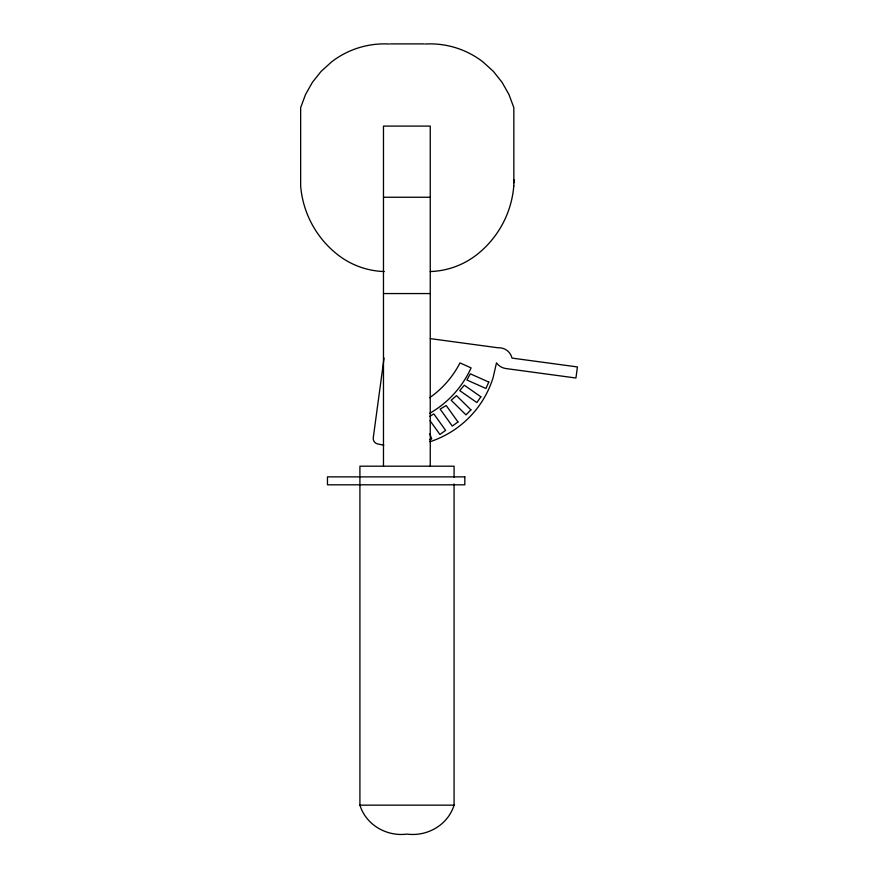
<?xml version="1.0" encoding="UTF-8"?>
<svg xmlns="http://www.w3.org/2000/svg" width="878" height="878" viewBox="0 0 878 878"><rect width="100%" height="100%" fill="white"/><g stroke="black" fill="none" stroke-linecap="round" stroke-linejoin="round"><path stroke-width="1.32" d="M513.839 182.843L513.926 179.683M384.059 358.004L373.271 437.738A5.575 5.575 0 0 0 377.694 443.95L383.785 445.168M454.08 483.965L454.08 805.159C447.945 825.002 427.257 836.778 406.997 834.1C386.737 836.778 366.049 825.002 359.914 805.159L359.914 466.196L454.08 466.196L454.08 477.138M429.781 416.315L433.831 413.911L445.618 430.385L439.9 434.478L430.033 420.694M429.54 439.768L431.735 438.945L429.836 433.886M390.469 43.9L424.019 43.9M383.477 197.254L430.253 197.254M383.477 293.559L430.253 293.559M359.914 805.159L454.08 805.159M430.297 338.623L498.078 347.787A13.389 13.389 0 0 1 512.006 358.092L577.439 366.938L575.935 378.012L505.893 368.541A13.774 13.774 0 0 1 496.487 362.834L493.118 377.617A98.193 98.193 0 0 1 429.891 441.766M513.839 186.015L513.839 107.654L508.955 94.495L502.062 82.302L493.348 71.359L483.021 61.965A86.253 86.253 0 0 0 425.04 44.032M430.253 466.196L430.253 126.092L383.477 126.092L383.477 466.196M389.448 44.032A86.253 86.253 0 0 0 331.478 61.976L321.139 71.359L312.425 82.302L305.533 94.495L300.649 107.654L300.649 186.015A97.425 97.425 0 0 0 338.173 255.07A79.536 79.536 0 0 0 384.246 271.543M513.784 186.004A97.425 97.425 0 0 1 476.315 255.07A79.536 79.536 0 0 1 430.242 271.543M429.671 397.701A96.108 96.108 0 0 0 459.984 362.921L471.102 367.882A100.103 100.103 0 0 1 429.682 413.34M488.794 382.062L485.94 388.482L466.887 379.987L470.301 373.819L488.794 382.062M480.881 396.79L476.864 402.552L459.754 390.622L464.275 385.201L480.881 396.79M470.915 409.872L465.988 414.877L451.138 400.225L456.505 395.649L470.915 409.872M457.987 421.978L452.28 426.071L440.141 409.104L446.211 405.515L457.987 421.978M464.824 476.875L327.472 476.875L327.472 484.81L464.824 484.81L464.824 476.875"/></g></svg>
